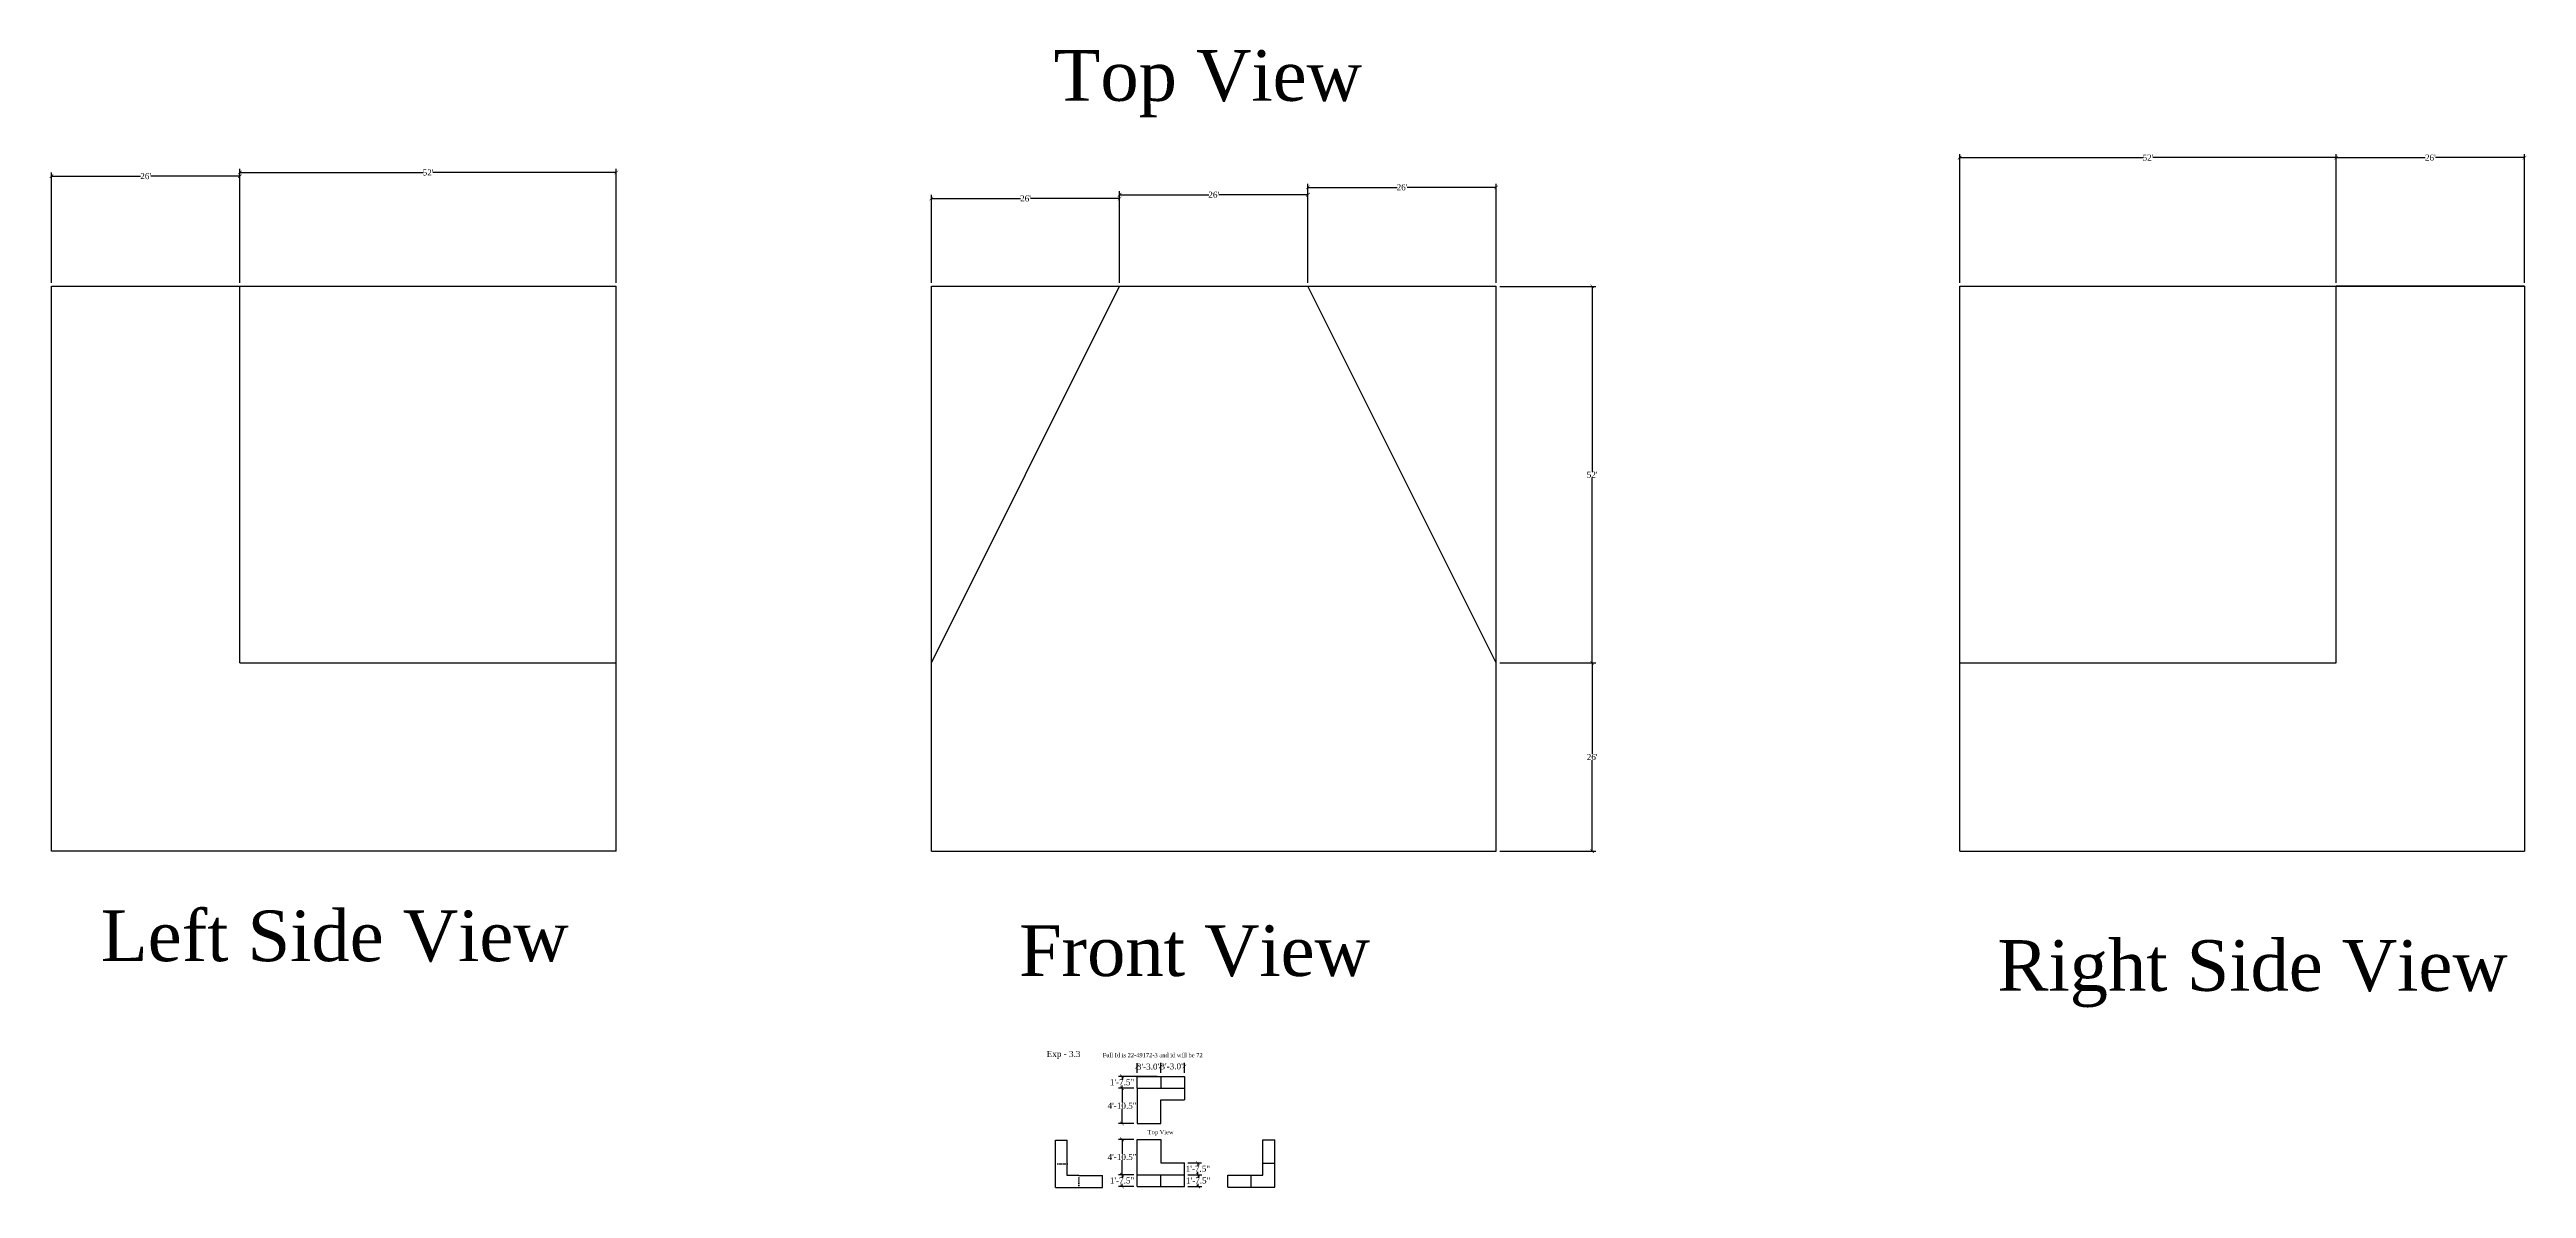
# Model space of a CAD drawing. Header units: inches. Extents: x -1958 to 2570, y -8309 to 65.
# Drawn here: x -1868 to 2237, y -4149 to -2262 of the extents above; entities that cross this region are included whole.
import ezdxf

# ---------------------------------------------------------------- set-up
doc = ezdxf.new("R2010")
doc.units = ezdxf.units.IN
doc.header["$MEASUREMENT"] = 0
doc.linetypes.add('ACAD_ISO07W100', pattern=[3, 0, -3])
doc.styles.get("Standard").update_dxf_attribs({"font": 'times.ttf', "height": 10})
doc.dimstyles.get("Standard").update_dxf_attribs({"dimtxt": 10, "dimasz": 6, "dimexe": 6, "dimexo": 6, "dimgap": 0.09, "dimtad": 0, "dimtih": 1, "dimtoh": 1, "dimdec": 1, "dimzin": 0, "dimdsep": 46, "dimlunit": 3, "dimtxsty": 'Standard', "dimblk": 'ARCHTICK', "dimcen": 0.09, "dimadec": 0, "dimazin": 0, "dimtfac": 1, "dimtdec": 1, "dimtofl": 0, "dimtmove": 0, "dimatfit": 3, "dimldrblk": 'ARCHTICK', "dimfxl": 1, "dimtolj": 1, "dimtzin": 0, "dimarcsym": 0})

# ---------------------------------------------------------------- blocks, each defined once
blk = doc.blocks.new('_ArchTick')
at = {"color": 0, "linetype": 'ByBlock', "const_width": 0.15}
blk.add_lwpolyline([(-0.5, -0.5), (0.5, 0.5)], dxfattribs=at)
blk = doc.blocks.new('*D8')
at = {"color": 0, "lineweight": -2}
for p, q in [((1921.2, -2648.3), (1921.2, -2435)), ((1921.2, -2441), (2068.9, -2441)), ((2233.2, -2441), (2085.5, -2441)), ((2233.2, -2648.3), (2233.2, -2435))]:
    blk.add_line(p, q, dxfattribs=at)
at = {"layer": 'Defpoints', "color": 0}
for p in [(2233.2, -2441), (1921.2, -2654.3), (2233.2, -2654.3)]:
    blk.add_point(p, dxfattribs=at)
at = {"color": 0, "lineweight": -2, "xscale": 6, "yscale": 6, "zscale": 6, "rotation": 180}
blk.add_blockref('_ArchTick', (1921.2, -2441), dxfattribs=at)
at = {"color": 0, "lineweight": -2, "xscale": 6, "yscale": 6, "zscale": 6}
blk.add_blockref('_ArchTick', (2233.2, -2441), dxfattribs=at)
at = {"color": 0, "insert": (2077.2, -2441), "char_height": 10, "attachment_point": 5}
blk.add_mtext("\\A1;26'", dxfattribs=at)
blk = doc.blocks.new('*D9')
at = {"color": 0, "lineweight": -2}
for p, q in [((1297.2, -2648.3), (1297.2, -2435)), ((1297.2, -2441), (1601.1, -2441)), ((1921.2, -2441), (1617.3, -2441)), ((1921.2, -2642.3), (1921.2, -2435))]:
    blk.add_line(p, q, dxfattribs=at)
at = {"layer": 'Defpoints', "color": 0}
for p in [(1921.2, -2441), (1297.2, -2654.3), (1921.2, -2648.3)]:
    blk.add_point(p, dxfattribs=at)
at = {"color": 0, "lineweight": -2, "xscale": 6, "yscale": 6, "zscale": 6, "rotation": 180}
blk.add_blockref('_ArchTick', (1297.2, -2441), dxfattribs=at)
at = {"color": 0, "lineweight": -2, "xscale": 6, "yscale": 6, "zscale": 6}
blk.add_blockref('_ArchTick', (1921.2, -2441), dxfattribs=at)
at = {"color": 0, "insert": (1609.2, -2441), "char_height": 10, "attachment_point": 5}
blk.add_mtext("\\A1;52'", dxfattribs=at)
blk = doc.blocks.new('*D10')
at = {"color": 0, "lineweight": -2}
for p, q in [((-1865.1, -2648.3), (-1865.1, -2465.7)), ((-1865.1, -2471.7), (-1717.4, -2471.7)), ((-1553.1, -2471.7), (-1700.8, -2471.7)), ((-1553.1, -2648.3), (-1553.1, -2465.7))]:
    blk.add_line(p, q, dxfattribs=at)
at = {"layer": 'Defpoints', "color": 0}
for p in [(-1553.1, -2471.7), (-1865.1, -2654.3), (-1553.1, -2654.3)]:
    blk.add_point(p, dxfattribs=at)
at = {"color": 0, "lineweight": -2, "xscale": 6, "yscale": 6, "zscale": 6, "rotation": 180}
blk.add_blockref('_ArchTick', (-1865.1, -2471.7), dxfattribs=at)
at = {"color": 0, "lineweight": -2, "xscale": 6, "yscale": 6, "zscale": 6}
blk.add_blockref('_ArchTick', (-1553.1, -2471.7), dxfattribs=at)
at = {"color": 0, "insert": (-1709.1, -2471.7), "char_height": 10, "attachment_point": 5}
blk.add_mtext("\\A1;26'", dxfattribs=at)
blk = doc.blocks.new('*D11')
at = {"color": 0, "lineweight": -2}
for p, q in [((-1553.1, -2648.3), (-1553.1, -2459.6)), ((-929.1, -2648.3), (-929.1, -2459.6)), ((-1553.1, -2465.6), (-1249.2, -2465.6)), ((-929.1, -2465.6), (-1233, -2465.6))]:
    blk.add_line(p, q, dxfattribs=at)
at = {"layer": 'Defpoints', "color": 0}
for p in [(-929.1, -2465.6), (-1553.1, -2654.3), (-929.1, -2654.3)]:
    blk.add_point(p, dxfattribs=at)
at = {"color": 0, "lineweight": -2, "xscale": 6, "yscale": 6, "zscale": 6, "rotation": 180}
blk.add_blockref('_ArchTick', (-1553.1, -2465.6), dxfattribs=at)
at = {"color": 0, "lineweight": -2, "xscale": 6, "yscale": 6, "zscale": 6}
blk.add_blockref('_ArchTick', (-929.1, -2465.6), dxfattribs=at)
at = {"color": 0, "insert": (-1241.1, -2465.6), "char_height": 10, "attachment_point": 5}
blk.add_mtext("\\A1;52'", dxfattribs=at)
blk = doc.blocks.new('*D15')
at = {"color": 0, "lineweight": -2}
for p, q in [((535, -3278.3), (694.1, -3278.3)), ((688.1, -3278.3), (688.1, -3429.1)), ((688.1, -3590.3), (688.1, -3439.4)), ((535, -3590.3), (694.1, -3590.3))]:
    blk.add_line(p, q, dxfattribs=at)
at = {"layer": 'Defpoints', "color": 0}
for p in [(529, -3278.3), (688.1, -3278.3), (529, -3590.3)]:
    blk.add_point(p, dxfattribs=at)
at = {"color": 0, "lineweight": -2, "xscale": 6, "yscale": 6, "zscale": 6}
for p, rotation in [((688.1, -3278.3), 90), ((688.1, -3590.3), 270)]:
    blk.add_blockref('_ArchTick', p, dxfattribs=dict(at, rotation=rotation))
at = {"color": 0, "insert": (688.1, -3434.3), "char_height": 10, "attachment_point": 5}
blk.add_mtext("\\A1;26'", dxfattribs=at)
blk = doc.blocks.new('*D16')
at = {"color": 0, "lineweight": -2}
for p, q in [((535, -2654.3), (694.1, -2654.3)), ((688.1, -2654.3), (688.1, -2961.1)), ((688.1, -3278.3), (688.1, -2971.4)), ((541, -3278.3), (694.1, -3278.3))]:
    blk.add_line(p, q, dxfattribs=at)
at = {"layer": 'Defpoints', "color": 0}
for p in [(529, -2654.3), (688.1, -2654.3), (535, -3278.3)]:
    blk.add_point(p, dxfattribs=at)
at = {"color": 0, "lineweight": -2, "xscale": 6, "yscale": 6, "zscale": 6}
for p, rotation in [((688.1, -2654.3), 90), ((688.1, -3278.3), 270)]:
    blk.add_blockref('_ArchTick', p, dxfattribs=dict(at, rotation=rotation))
at = {"color": 0, "insert": (688.1, -2966.3), "char_height": 10, "attachment_point": 5}
blk.add_mtext("\\A1;52'", dxfattribs=at)
blk = doc.blocks.new('*D17')
at = {"color": 0, "lineweight": -2}
for p, q in [((-407, -2648.3), (-407, -2502.6)), ((-95, -2648.3), (-95, -2502.6)), ((-407, -2508.6), (-259.3, -2508.6)), ((-95, -2508.6), (-242.7, -2508.6))]:
    blk.add_line(p, q, dxfattribs=at)
at = {"layer": 'Defpoints', "color": 0}
for p in [(-95, -2508.6), (-407, -2654.3), (-95, -2654.3)]:
    blk.add_point(p, dxfattribs=at)
at = {"color": 0, "lineweight": -2, "xscale": 6, "yscale": 6, "zscale": 6, "rotation": 180}
blk.add_blockref('_ArchTick', (-407, -2508.6), dxfattribs=at)
at = {"color": 0, "lineweight": -2, "xscale": 6, "yscale": 6, "zscale": 6}
blk.add_blockref('_ArchTick', (-95, -2508.6), dxfattribs=at)
at = {"color": 0, "insert": (-251, -2508.6), "char_height": 10, "attachment_point": 5}
blk.add_mtext("\\A1;26'", dxfattribs=at)
blk = doc.blocks.new('*D18')
at = {"color": 0, "lineweight": -2}
for p, q in [((-95, -2648.3), (-95, -2496.5)), ((-95, -2502.5), (52.7, -2502.5)), ((217, -2502.5), (69.3, -2502.5)), ((217, -2648.3), (217, -2496.5))]:
    blk.add_line(p, q, dxfattribs=at)
at = {"layer": 'Defpoints', "color": 0}
for p in [(217, -2502.5), (-95, -2654.3), (217, -2654.3)]:
    blk.add_point(p, dxfattribs=at)
at = {"color": 0, "lineweight": -2, "xscale": 6, "yscale": 6, "zscale": 6, "rotation": 180}
blk.add_blockref('_ArchTick', (-95, -2502.5), dxfattribs=at)
at = {"color": 0, "lineweight": -2, "xscale": 6, "yscale": 6, "zscale": 6}
blk.add_blockref('_ArchTick', (217, -2502.5), dxfattribs=at)
at = {"color": 0, "insert": (61, -2502.5), "char_height": 10, "attachment_point": 5}
blk.add_mtext("\\A1;26'", dxfattribs=at)
blk = doc.blocks.new('*D19')
at = {"color": 0, "lineweight": -2}
for p, q in [((217, -2648.3), (217, -2484.2)), ((217, -2490.2), (364.7, -2490.2)), ((529, -2490.2), (381.3, -2490.2)), ((529, -2648.3), (529, -2484.2))]:
    blk.add_line(p, q, dxfattribs=at)
at = {"layer": 'Defpoints', "color": 0}
for p in [(529, -2490.2), (217, -2654.3), (529, -2654.3)]:
    blk.add_point(p, dxfattribs=at)
at = {"color": 0, "lineweight": -2, "xscale": 6, "yscale": 6, "zscale": 6, "rotation": 180}
blk.add_blockref('_ArchTick', (217, -2490.2), dxfattribs=at)
at = {"color": 0, "lineweight": -2, "xscale": 6, "yscale": 6, "zscale": 6}
blk.add_blockref('_ArchTick', (529, -2490.2), dxfattribs=at)
at = {"color": 0, "insert": (373, -2490.2), "char_height": 10, "attachment_point": 5}
blk.add_mtext("\\A1;26'", dxfattribs=at)
blk = doc.blocks.new('*D20')
at = {"color": 0, "lineweight": -2}
for p, q in [((-71.6, -3983.1), (-97, -3983.1)), ((-91, -3983.1), (-91, -4007.1)), ((-91, -4041.6), (-91, -4017.5)), ((-71.6, -4041.6), (-97, -4041.6))]:
    blk.add_line(p, q, dxfattribs=at)
at = {"layer": 'Defpoints', "color": 0}
for p in [(-65.6, -3983.1), (-91, -4041.6), (-65.6, -4041.6)]:
    blk.add_point(p, dxfattribs=at)
at = {"color": 0, "lineweight": -2, "xscale": 6, "yscale": 6, "zscale": 6}
for p, rotation in [((-91, -3983.1), 90), ((-91, -4041.6), 270)]:
    blk.add_blockref('_ArchTick', p, dxfattribs=dict(at, rotation=rotation))
at = {"color": 0, "insert": (-91, -4012.3), "char_height": 10, "attachment_point": 5}
blk.add_mtext('\\A1;4\'-10.5"', dxfattribs=at)
blk = doc.blocks.new('*D21')
at = {"color": 0, "lineweight": -2}
for p, q in [((-32.7, -3963.6), (-97, -3963.6)), ((-91, -3963.6), (-91, -3968.1)), ((-91, -3983.1), (-91, -3978.5)), ((-71.7, -3983.1), (-97, -3983.1))]:
    blk.add_line(p, q, dxfattribs=at)
at = {"layer": 'Defpoints', "color": 0}
for p in [(-91, -3963.6), (-26.7, -3963.6), (-65.7, -3983.1)]:
    blk.add_point(p, dxfattribs=at)
at = {"color": 0, "lineweight": -2, "xscale": 6, "yscale": 6, "zscale": 6}
for p, rotation in [((-91, -3963.6), 90), ((-91, -3983.1), 270)]:
    blk.add_blockref('_ArchTick', p, dxfattribs=dict(at, rotation=rotation))
at = {"color": 0, "insert": (-91, -3973.3), "char_height": 10, "attachment_point": 5}
blk.add_mtext('\\A1;1\'-7.5"', dxfattribs=at)
blk = doc.blocks.new('*D22')
at = {"color": 0, "lineweight": -2}
for p, q in [((-65.7, -3957.6), (-65.7, -3941.5)), ((-65.7, -3947.5), (-65.2, -3947.5)), ((-26.7, -3947.5), (-27.2, -3947.5)), ((-26.7, -3957.6), (-26.7, -3941.5))]:
    blk.add_line(p, q, dxfattribs=at)
at = {"layer": 'Defpoints', "color": 0}
for p in [(-65.7, -3963.6), (-26.7, -3947.5), (-26.7, -3963.6)]:
    blk.add_point(p, dxfattribs=at)
at = {"color": 0, "lineweight": -2, "xscale": 6, "yscale": 6, "zscale": 6, "rotation": 180}
blk.add_blockref('_ArchTick', (-65.7, -3947.5), dxfattribs=at)
at = {"color": 0, "lineweight": -2, "xscale": 6, "yscale": 6, "zscale": 6}
blk.add_blockref('_ArchTick', (-26.7, -3947.5), dxfattribs=at)
at = {"color": 0, "insert": (-46.2, -3947.5), "char_height": 10, "attachment_point": 5}
blk.add_mtext('\\A1;3\'-3.0"', dxfattribs=at)
blk = doc.blocks.new('*D23')
at = {"color": 0, "lineweight": -2}
for p, q in [((-26.7, -3957.6), (-26.7, -3941)), ((-26.7, -3947), (-26.2, -3947)), ((12.3, -3947), (11.8, -3947)), ((12.3, -3957.6), (12.3, -3941))]:
    blk.add_line(p, q, dxfattribs=at)
at = {"layer": 'Defpoints', "color": 0}
for p in [(-26.7, -3963.6), (12.3, -3947), (12.3, -3963.6)]:
    blk.add_point(p, dxfattribs=at)
at = {"color": 0, "lineweight": -2, "xscale": 6, "yscale": 6, "zscale": 6, "rotation": 180}
blk.add_blockref('_ArchTick', (-26.7, -3947), dxfattribs=at)
at = {"color": 0, "lineweight": -2, "xscale": 6, "yscale": 6, "zscale": 6}
blk.add_blockref('_ArchTick', (12.3, -3947), dxfattribs=at)
at = {"color": 0, "insert": (-7.2, -3947), "char_height": 10, "attachment_point": 5}
blk.add_mtext('\\A1;3\'-3.0"', dxfattribs=at)
blk = doc.blocks.new('*D24')
at = {"color": 0, "lineweight": -2}
for p, q in [((-71.7, -4126.5), (-97, -4126.5)), ((-71.7, -4146), (-97, -4146)), ((-91, -4126.5), (-91, -4131)), ((-91, -4146), (-91, -4141.4))]:
    blk.add_line(p, q, dxfattribs=at)
at = {"layer": 'Defpoints', "color": 0}
for p in [(-91, -4126.5), (-65.7, -4126.5), (-65.7, -4146)]:
    blk.add_point(p, dxfattribs=at)
at = {"color": 0, "lineweight": -2, "xscale": 6, "yscale": 6, "zscale": 6}
for p, rotation in [((-91, -4126.5), 90), ((-91, -4146), 270)]:
    blk.add_blockref('_ArchTick', p, dxfattribs=dict(at, rotation=rotation))
at = {"color": 0, "insert": (-91, -4136.2), "char_height": 10, "attachment_point": 5}
blk.add_mtext('\\A1;1\'-7.5"', dxfattribs=at)
blk = doc.blocks.new('*D25')
at = {"color": 0, "lineweight": -2}
for p, q in [((-71.7, -4068), (-97, -4068)), ((-91, -4068), (-91, -4092)), ((-91, -4126.5), (-91, -4102.4)), ((-71.7, -4126.5), (-97, -4126.5))]:
    blk.add_line(p, q, dxfattribs=at)
at = {"layer": 'Defpoints', "color": 0}
for p in [(-91, -4068), (-65.7, -4068), (-65.7, -4126.5)]:
    blk.add_point(p, dxfattribs=at)
at = {"color": 0, "lineweight": -2, "xscale": 6, "yscale": 6, "zscale": 6}
for p, rotation in [((-91, -4068), 90), ((-91, -4126.5), 270)]:
    blk.add_blockref('_ArchTick', p, dxfattribs=dict(at, rotation=rotation))
at = {"color": 0, "insert": (-91, -4097.2), "char_height": 10, "attachment_point": 5}
blk.add_mtext('\\A1;4\'-10.5"', dxfattribs=at)
blk = doc.blocks.new('*D26')
at = {"color": 0, "lineweight": -2}
for p, q in [((18.3, -4126.5), (41.2, -4126.5)), ((18.3, -4146), (41.2, -4146)), ((35.2, -4126.5), (35.2, -4131)), ((35.2, -4146), (35.2, -4141.4))]:
    blk.add_line(p, q, dxfattribs=at)
at = {"layer": 'Defpoints', "color": 0}
for p in [(12.3, -4126.5), (12.3, -4146), (35.2, -4126.5)]:
    blk.add_point(p, dxfattribs=at)
at = {"color": 0, "lineweight": -2, "xscale": 6, "yscale": 6, "zscale": 6}
for p, rotation in [((35.2, -4126.5), 90), ((35.2, -4146), 270)]:
    blk.add_blockref('_ArchTick', p, dxfattribs=dict(at, rotation=rotation))
at = {"color": 0, "insert": (35.2, -4136.2), "char_height": 10, "attachment_point": 5}
blk.add_mtext('\\A1;1\'-7.5"', dxfattribs=at)
blk = doc.blocks.new('*D27')
at = {"color": 0, "lineweight": -2}
for p, q in [((18.3, -4107), (40.7, -4107)), ((18.3, -4126.5), (40.7, -4126.5)), ((34.7, -4107), (34.7, -4111.5)), ((34.7, -4126.5), (34.7, -4121.9))]:
    blk.add_line(p, q, dxfattribs=at)
at = {"layer": 'Defpoints', "color": 0}
for p in [(12.3, -4107), (12.3, -4126.5), (34.7, -4107)]:
    blk.add_point(p, dxfattribs=at)
at = {"color": 0, "lineweight": -2, "xscale": 6, "yscale": 6, "zscale": 6}
for p, rotation in [((34.7, -4107), 90), ((34.7, -4126.5), 270)]:
    blk.add_blockref('_ArchTick', p, dxfattribs=dict(at, rotation=rotation))
at = {"color": 0, "insert": (34.7, -4116.7), "char_height": 10, "attachment_point": 5}
blk.add_mtext('\\A1;1\'-7.5"', dxfattribs=at)

msp = doc.modelspace()

# ---------------------------------------------------------------- linework, layer by layer
for p, q in [((-1865.1, -2654.26), (-1865.1, -2654.26)), ((-1865.1, -2654.26), (-929.1, -2654.26)), ((-1865.1, -3590.26), (-1865.1, -2654.26)), ((-1553.1, -3278.26), (-1553.1, -2654.26)), ((-929.1, -3590.26), (-929.1, -2654.26)), ((-407, -2654.26), (-407, -2654.26)), ((-407, -3590.26), (-407, -2654.26)), ((-407, -2654.26), (-95, -2654.26)), ((-407, -3278.26), (-95, -2654.26)), ((-95, -2654.26), (-95, -2654.26)), ((-95, -2654.26), (217, -2654.26)), ((217, -2654.26), (217, -2654.26)), ((217, -2654.26), (529, -2654.26)), ((529, -3278.26), (217, -2654.26)), ((529, -3590.26), (529, -2654.26)), ((1297.2, -2654.26), (1297.2, -2654.26)), ((1297.2, -3590.26), (1297.2, -2654.26)), ((1297.2, -2654.26), (2233.2, -2654.26)), ((1921.2, -3278.26), (1921.2, -2654.26)), ((1921.2, -2654.26), (2233.2, -2654.26)), ((2233.2, -2654.26), (1921.2, -2654.26)), ((2233.2, -2654.26), (2233.2, -3590.26)), ((-1553.1, -3278.26), (-929.1, -3278.26)), ((1297.2, -3278.26), (1921.2, -3278.26)), ((-929.1, -3590.26), (-1865.1, -3590.26)), ((-407, -3590.26), (529, -3590.26)), ((1297.2, -3590.26), (2233.2, -3590.26)), ((-65.68, -3963.56), (-26.68, -3963.56)), ((-65.68, -3983.06), (-65.68, -3963.56)), ((-65.68, -3963.56), (-26.68, -3963.56)), ((-26.68, -3963.56), (-26.68, -3983.06)), ((-26.68, -3963.56), (12.32, -3963.56)), ((-26.68, -3963.56), (12.32, -3963.56)), ((12.32, -3963.56), (12.32, -3983.06)), ((-65.68, -3983.06), (-65.68, -4041.56)), ((-65.68, -3983.06), (-26.68, -3983.06)), ((-26.68, -3983.06), (12.32, -3983.06)), ((-26.68, -4041.56), (-26.68, -4002.56)), ((-26.68, -4002.56), (12.32, -4002.56)), ((12.32, -3983.06), (12.32, -4002.56)), ((-65.68, -4041.56), (-26.68, -4041.56)), ((-201.45, -4108.46), (-201.45, -4069.46)), ((-201.45, -4069.46), (-181.95, -4069.46)), ((-181.95, -4108.46), (-181.95, -4069.46)), ((-65.68, -4126.48), (-65.68, -4067.98)), ((-65.68, -4067.98), (-26.68, -4067.98)), ((-26.68, -4067.98), (-26.68, -4106.98)), ((142.61, -4127.43), (142.61, -4068.93)), ((142.61, -4068.93), (162.11, -4068.93)), ((162.11, -4107.93), (162.11, -4068.93)), ((-201.45, -4147.46), (-201.45, -4108.46)), ((-181.95, -4127.96), (-181.95, -4108.46)), ((-162.45, -4127.96), (-181.95, -4127.96)), ((-162.45, -4127.96), (-123.45, -4127.96)), ((-123.45, -4147.46), (-123.45, -4127.96)), ((-65.68, -4145.98), (-65.68, -4126.48)), ((-65.68, -4126.48), (-26.68, -4126.48)), ((-65.68, -4145.98), (-26.68, -4145.98)), ((-26.68, -4106.98), (12.32, -4106.98)), ((-26.68, -4145.98), (-26.68, -4126.48)), ((-26.68, -4126.48), (12.32, -4126.48)), ((-26.68, -4145.98), (12.32, -4145.98)), ((12.32, -4126.48), (12.32, -4106.98)), ((12.32, -4106.98), (12.32, -4106.98)), ((12.32, -4145.98), (12.32, -4126.48)), ((84.11, -4127.43), (123.11, -4127.43)), ((84.11, -4146.93), (84.11, -4127.43)), ((123.11, -4146.93), (123.11, -4127.43)), ((123.11, -4127.43), (142.61, -4127.43)), ((142.61, -4127.43), (142.61, -4107.93)), ((162.11, -4107.93), (142.61, -4107.93)), ((162.11, -4107.93), (162.11, -4107.93)), ((162.11, -4146.93), (162.11, -4107.93)), ((162.11, -4107.93), (162.11, -4107.93)), ((162.11, -4107.93), (162.11, -4107.93)), ((-201.45, -4147.46), (-162.45, -4147.46)), ((-162.45, -4147.46), (-123.45, -4147.46)), ((84.11, -4146.93), (123.11, -4146.93)), ((123.11, -4146.93), (162.11, -4146.93))]:
    msp.add_line(p, q)
at = {"linetype": 'ACAD_ISO07W100'}
for p, q in [((-181.95, -4108.46), (-201.45, -4108.46)), ((-162.45, -4147.46), (-162.45, -4127.96))]:
    msp.add_line(p, q, dxfattribs=at)

# ---------------------------------------------------------------- texts
at = {"attachment_point": 1}
for s, insert, char_height, width in [('      Top View', (-394.69, -2262.78), 84, 1039.7441), ('  Left Side View', (-1846.64, -3688.59), 84, 953.6114), ('    Front View', (-388.54, -3713.17), 84, 885.9358), (' Right Side View', (1327.96, -3737.76), 84, 965.9161), ('Exp - 3.3', (-215.75, -3921.41), 10, 70.9943), ('Full Id is 22-49172-3 and id will be 72', (-123.06, -3924.85), 7, 239.6058), ('     Top View', (-61.93, -4052.41), 7, 62.12)]:
    msp.add_mtext(s, dxfattribs=dict(at, insert=insert, char_height=char_height, width=width))

# ---------------------------------------------------------------- dimensions: what is measured, and where the dimension line sits
for base, p1, p2, picture, middle in [((-929.1, -2465.59), (-1553.1, -2654.26), (-929.1, -2654.26), '*D11', (-1241.1, -2465.59)), ((1921.2, -2441.01), (1297.2, -2654.26), (1921.2, -2648.26), '*D9', (1609.2, -2441.01)), ((2233.2, -2441.01), (1921.2, -2654.26), (2233.2, -2654.26), '*D8', (2077.2, -2441.01)), ((-1553.1, -2471.74), (-1865.1, -2654.26), (-1553.1, -2654.26), '*D10', (-1709.1, -2471.74)), ((-95, -2508.61), (-407, -2654.26), (-95, -2654.26), '*D17', (-251, -2508.61)), ((217, -2502.46), (-95, -2654.26), (217, -2654.26), '*D18', (61, -2502.46)), ((529, -2490.17), (217, -2654.26), (529, -2654.26), '*D19', (373, -2490.17)), ((12.32, -3947.01), (-26.68, -3963.56), (12.32, -3963.56), '*D23', (-7.18, -3947.01)), ((-26.68, -3947.51), (-65.68, -3963.56), (-26.68, -3963.56), '*D22', (-46.18, -3947.51))]:
    dim = msp.add_linear_dim(base=base, p1=p1, p2=p2, dimstyle='Standard')
    dim.commit()
    dim.dimension.update_dxf_attribs({"geometry": picture, "text_midpoint": middle})
for base, p1, p2, picture, middle in [((688.12, -2654.26), (535, -3278.26), (529, -2654.26), '*D16', (688.12, -2966.26)), ((688.12, -3278.26), (529, -3590.26), (529, -3278.26), '*D15', (688.12, -3434.26)), ((-90.98, -4041.56), (-65.64, -3983.06), (-65.64, -4041.56), '*D20', (-90.98, -4012.31)), ((-90.98, -3963.56), (-65.68, -3983.06), (-26.68, -3963.56), '*D21', (-90.98, -3973.31)), ((-91.02, -4067.98), (-65.68, -4126.48), (-65.68, -4067.98), '*D25', (-91.02, -4097.23)), ((34.7, -4106.98), (12.32, -4126.48), (12.32, -4106.98), '*D27', (34.7, -4116.73)), ((-91.02, -4126.48), (-65.68, -4145.98), (-65.68, -4126.48), '*D24', (-91.02, -4136.23)), ((35.19, -4126.48), (12.32, -4145.98), (12.32, -4126.48), '*D26', (35.19, -4136.23))]:
    dim = msp.add_linear_dim(base=base, p1=p1, p2=p2, angle=90, dimstyle='Standard')
    dim.commit()
    dim.dimension.update_dxf_attribs({"geometry": picture, "text_midpoint": middle})

doc.saveas('drawing.dxf')
